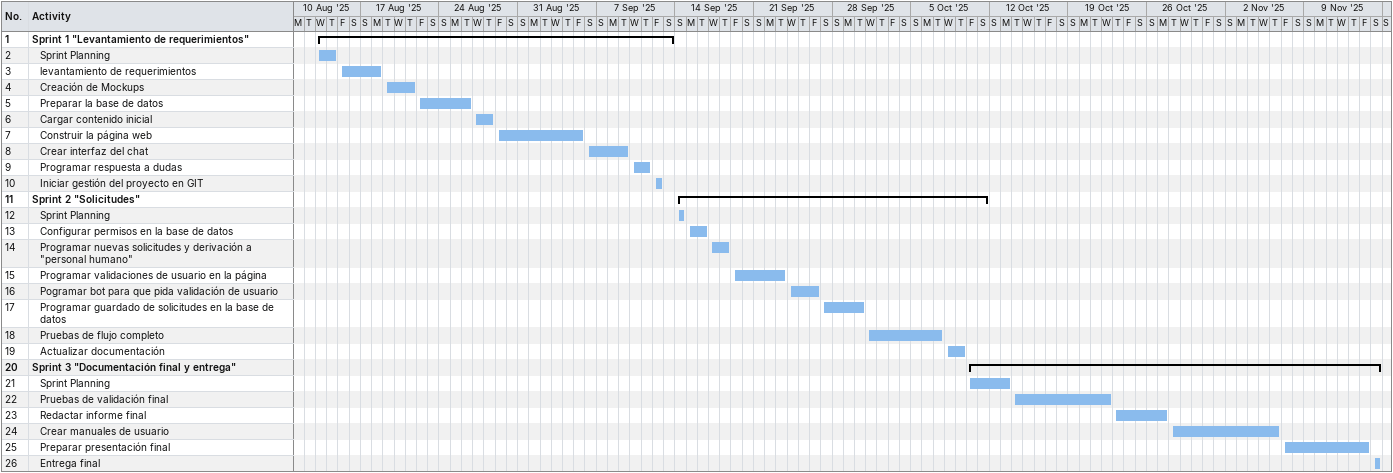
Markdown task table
| ID | Level | Task | Start | Finish |
|---|---|---|---|---|
| 1 | 1 | **Sprint 1 "Levantamiento de requerimientos"** | 2025-08-13 | 2025-09-13 |
| 2 | 2 | Sprint Planning | 2025-08-13 | 2025-08-14 |
| 3 | 2 | levantamiento de requerimientos | 2025-08-15 | 2025-08-18 |
| 4 | 2 | Creación de Mockups | 2025-08-19 | 2025-08-21 |
| 5 | 2 | Preparar la base de datos | 2025-08-22 | 2025-08-26 |
| 6 | 2 | Cargar contenido inicial | 2025-08-27 | 2025-08-28 |
| 7 | 2 | Construir la página web | 2025-08-29 | 2025-09-05 |
| 8 | 2 | Crear interfaz del chat | 2025-09-06 | 2025-09-09 |
| 9 | 2 | Programar respuesta a dudas | 2025-09-10 | 2025-09-11 |
| 10 | 2 | Iniciar gestión del proyecto en GIT | 2025-09-12 | 2025-09-12 |
| 11 | 1 | **Sprint 2 "Solicitudes"** | 2025-09-14 | 2025-10-11 |
| 12 | 2 | Sprint Planning | 2025-09-14 | 2025-09-14 |
| 13 | 2 | Configurar permisos en la base de datos | 2025-09-15 | 2025-09-16 |
| 14 | 2 | Programar nuevas solicitudes y derivación a "personal humano" | 2025-09-17 | 2025-09-18 |
| 15 | 2 | Programar validaciones de usuario en la página | 2025-09-19 | 2025-09-23 |
| 16 | 2 | Pogramar bot para que pida validación de usuario | 2025-09-24 | 2025-09-26 |
| 17 | 2 | Programar guardado de solicitudes en la base de datos | 2025-09-27 | 2025-09-30 |
| 18 | 2 | Pruebas de flujo completo | 2025-10-01 | 2025-10-07 |
| 19 | 2 | Actualizar documentación | 2025-10-08 | 2025-10-09 |
| 20 | 1 | **Sprint 3 "Documentación final y entrega"** | 2025-10-10 | 2025-11-15 |
| 21 | 2 | Sprint Planning | 2025-10-10 | 2025-10-13 |
| 22 | 2 | Pruebas de validación final | 2025-10-14 | 2025-10-22 |
| 23 | 2 | Redactar informe final | 2025-10-23 | 2025-10-27 |
| 24 | 2 | Crear manuales de usuario | 2025-10-28 | 2025-11-06 |
| 25 | 2 | Preparar presentación final | 2025-11-07 | 2025-11-14 |
| 26 | 2 | Entrega final | 2025-11-15 | 2025-11-15 |
